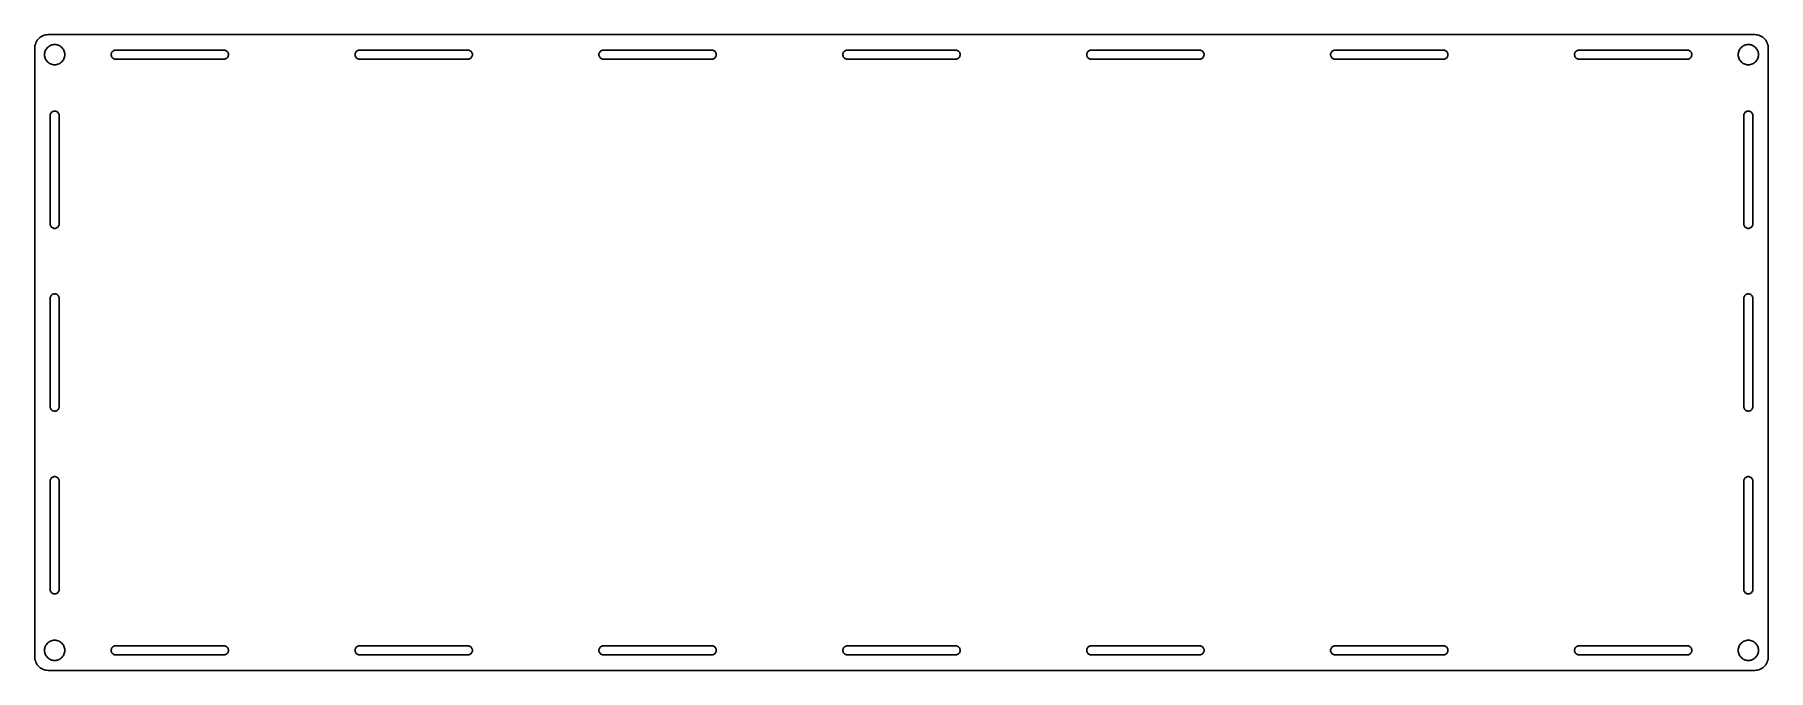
# Model space of a CAD drawing. Header units: metres. Extents: x -320 to 320, y -117 to 117.
import ezdxf

# ---------------------------------------------------------------- set-up
doc = ezdxf.new("R2010")
doc.units = ezdxf.units.M

msp = doc.modelspace()

# ---------------------------------------------------------------- linework, layer by layer
for p, q in [((-318.92, 115.264), (-319.205, 114.825)), ((-318.591, 115.671), (-318.92, 115.264)), ((-318.221, 116.041), (-318.591, 115.671)), ((-317.814, 116.37), (-318.221, 116.041)), ((-317.375, 116.655), (-317.814, 116.37)), ((-316.909, 116.893), (-317.375, 116.655)), ((-316.42, 117.08), (-316.909, 116.893)), ((-315.915, 117.216), (-316.42, 117.08)), ((-315.398, 117.298), (-315.915, 117.216)), ((-314.875, 117.325), (-315.398, 117.298)), ((314.875, 117.325), (-314.875, 117.325)), ((315.398, 117.298), (314.875, 117.325)), ((315.915, 117.216), (315.398, 117.298)), ((316.42, 117.08), (315.915, 117.216)), ((316.909, 116.893), (316.42, 117.08)), ((317.375, 116.655), (316.909, 116.893)), ((317.814, 116.37), (317.375, 116.655)), ((318.221, 116.041), (317.814, 116.37)), ((318.591, 115.671), (318.221, 116.041)), ((318.92, 115.264), (318.591, 115.671)), ((319.205, 114.825), (318.92, 115.264)), ((-319.848, 112.848), (-319.875, 112.325)), ((-319.875, 112.325), (-319.875, -112.325)), ((-319.766, 113.365), (-319.848, 112.848)), ((-319.63, 113.87), (-319.766, 113.365)), ((-319.443, 114.359), (-319.63, 113.87)), ((-319.205, 114.825), (-319.443, 114.359)), ((-316.25, 109.95), (-316.229, 110.342)), ((-316.229, 109.558), (-316.25, 109.95)), ((-316.229, 110.342), (-316.168, 110.73)), ((-316.168, 109.17), (-316.229, 109.558)), ((-316.168, 110.73), (-316.066, 111.109)), ((-316.066, 108.791), (-316.168, 109.17)), ((-316.066, 111.109), (-315.926, 111.475)), ((-315.926, 108.425), (-316.066, 108.791)), ((-315.926, 111.475), (-315.748, 111.825)), ((-315.748, 111.825), (-315.534, 112.154)), ((-315.534, 112.154), (-315.287, 112.459)), ((-315.287, 112.459), (-315.009, 112.737)), ((-315.009, 112.737), (-314.704, 112.984)), ((-314.704, 112.984), (-314.375, 113.198)), ((-314.375, 113.198), (-314.025, 113.376)), ((-314.025, 113.376), (-313.659, 113.516)), ((-313.659, 113.516), (-313.28, 113.618)), ((-313.28, 113.618), (-312.892, 113.679)), ((-312.892, 113.679), (-312.5, 113.7)), ((-312.5, 113.7), (-312.108, 113.679)), ((-312.108, 113.679), (-311.72, 113.618)), ((-311.72, 113.618), (-311.341, 113.516)), ((-311.341, 113.516), (-310.975, 113.376)), ((-310.975, 113.376), (-310.625, 113.198)), ((-310.625, 113.198), (-310.296, 112.984)), ((-310.296, 112.984), (-309.991, 112.737)), ((-309.991, 112.737), (-309.713, 112.459)), ((-309.713, 112.459), (-309.466, 112.154)), ((-309.466, 112.154), (-309.252, 111.825)), ((-309.252, 111.825), (-309.074, 111.475)), ((-309.074, 111.475), (-308.934, 111.109)), ((-308.934, 108.791), (-309.074, 108.425)), ((-308.934, 111.109), (-308.832, 110.73)), ((-308.832, 109.17), (-308.934, 108.791)), ((-308.832, 110.73), (-308.771, 110.342)), ((-308.771, 109.558), (-308.832, 109.17)), ((-308.771, 110.342), (-308.75, 109.95)), ((-308.75, 109.95), (-308.771, 109.558)), ((-291.65, 109.95), (-291.632, 110.196)), ((-291.632, 109.704), (-291.65, 109.95)), ((-291.632, 110.196), (-291.577, 110.436)), ((-291.577, 109.464), (-291.632, 109.704)), ((-291.577, 110.436), (-291.487, 110.666)), ((-291.487, 109.234), (-291.577, 109.464)), ((-291.487, 110.666), (-291.363, 110.879)), ((-291.363, 109.021), (-291.487, 109.234)), ((-291.363, 110.879), (-291.21, 111.072)), ((-291.21, 108.828), (-291.363, 109.021)), ((-291.21, 111.072), (-291.029, 111.24)), ((-291.029, 108.66), (-291.21, 108.828)), ((-291.029, 111.24), (-290.825, 111.379)), ((-290.825, 111.379), (-290.603, 111.486)), ((-290.603, 111.486), (-290.367, 111.559)), ((-290.367, 111.559), (-290.123, 111.595)), ((-290.123, 111.595), (-249.877, 111.595)), ((-249.877, 111.595), (-249.633, 111.559)), ((-249.633, 111.559), (-249.397, 111.486)), ((-249.397, 111.486), (-249.175, 111.379)), ((-249.175, 111.379), (-248.971, 111.24)), ((-248.971, 111.24), (-248.79, 111.072)), ((-248.79, 108.828), (-248.971, 108.66)), ((-248.79, 111.072), (-248.637, 110.879)), ((-248.637, 109.021), (-248.79, 108.828)), ((-248.637, 110.879), (-248.513, 110.666)), ((-248.513, 109.234), (-248.637, 109.021)), ((-248.513, 110.666), (-248.423, 110.436)), ((-248.423, 109.464), (-248.513, 109.234)), ((-248.423, 110.436), (-248.368, 110.196)), ((-248.368, 109.704), (-248.423, 109.464)), ((-248.368, 110.196), (-248.35, 109.95)), ((-248.35, 109.95), (-248.368, 109.704)), ((-201.65, 109.95), (-201.632, 110.196)), ((-201.632, 109.704), (-201.65, 109.95)), ((-201.632, 110.196), (-201.577, 110.436)), ((-201.577, 109.464), (-201.632, 109.704)), ((-201.577, 110.436), (-201.487, 110.666)), ((-201.487, 109.234), (-201.577, 109.464)), ((-201.487, 110.666), (-201.363, 110.879)), ((-201.363, 109.021), (-201.487, 109.234)), ((-201.363, 110.879), (-201.21, 111.072)), ((-201.21, 108.828), (-201.363, 109.021)), ((-201.21, 111.072), (-201.029, 111.24)), ((-201.029, 108.66), (-201.21, 108.828)), ((-201.029, 111.24), (-200.825, 111.379)), ((-200.825, 111.379), (-200.603, 111.486)), ((-200.603, 111.486), (-200.367, 111.559)), ((-200.367, 111.559), (-200.123, 111.595)), ((-200.123, 111.595), (-159.877, 111.595)), ((-159.877, 111.595), (-159.633, 111.559)), ((-159.633, 111.559), (-159.397, 111.486)), ((-159.397, 111.486), (-159.175, 111.379)), ((-159.175, 111.379), (-158.971, 111.24)), ((-158.971, 111.24), (-158.79, 111.072)), ((-158.79, 108.828), (-158.971, 108.66)), ((-158.79, 111.072), (-158.637, 110.879)), ((-158.637, 109.021), (-158.79, 108.828)), ((-158.637, 110.879), (-158.513, 110.666)), ((-158.513, 109.234), (-158.637, 109.021)), ((-158.513, 110.666), (-158.423, 110.436)), ((-158.423, 109.464), (-158.513, 109.234)), ((-158.423, 110.436), (-158.368, 110.196)), ((-158.368, 109.704), (-158.423, 109.464)), ((-158.368, 110.196), (-158.35, 109.95)), ((-158.35, 109.95), (-158.368, 109.704)), ((-111.65, 109.95), (-111.632, 110.196)), ((-111.632, 109.704), (-111.65, 109.95)), ((-111.632, 110.196), (-111.577, 110.436)), ((-111.577, 109.464), (-111.632, 109.704)), ((-111.577, 110.436), (-111.487, 110.666)), ((-111.487, 109.234), (-111.577, 109.464)), ((-111.487, 110.666), (-111.363, 110.879)), ((-111.363, 109.021), (-111.487, 109.234)), ((-111.363, 110.879), (-111.21, 111.072)), ((-111.21, 108.828), (-111.363, 109.021)), ((-111.21, 111.072), (-111.029, 111.24)), ((-111.029, 108.66), (-111.21, 108.828)), ((-111.029, 111.24), (-110.825, 111.379)), ((-110.825, 111.379), (-110.603, 111.486)), ((-110.603, 111.486), (-110.367, 111.559)), ((-110.367, 111.559), (-110.123, 111.595)), ((-110.123, 111.595), (-69.8767, 111.595)), ((-69.8767, 111.595), (-69.6328, 111.559)), ((-69.6328, 111.559), (-69.3972, 111.486)), ((-69.3972, 111.486), (-69.175, 111.379)), ((-69.175, 111.379), (-68.9712, 111.24)), ((-68.9712, 111.24), (-68.7905, 111.072)), ((-68.7905, 108.828), (-68.9712, 108.66)), ((-68.7905, 111.072), (-68.6367, 110.879)), ((-68.6367, 109.021), (-68.7905, 108.828)), ((-68.6367, 110.879), (-68.5134, 110.666)), ((-68.5134, 109.234), (-68.6367, 109.021)), ((-68.5134, 110.666), (-68.4233, 110.436)), ((-68.4233, 109.464), (-68.5134, 109.234)), ((-68.4233, 110.436), (-68.3684, 110.196)), ((-68.3684, 109.704), (-68.4233, 109.464)), ((-68.3684, 110.196), (-68.35, 109.95)), ((-68.35, 109.95), (-68.3684, 109.704)), ((-21.65, 109.95), (-21.6316, 110.196)), ((-21.6316, 109.704), (-21.65, 109.95)), ((-21.6316, 110.196), (-21.5767, 110.436)), ((-21.5767, 109.464), (-21.6316, 109.704)), ((-21.5767, 110.436), (-21.4866, 110.666)), ((-21.4866, 109.234), (-21.5767, 109.464)), ((-21.4866, 110.666), (-21.3633, 110.879)), ((-21.3633, 109.021), (-21.4866, 109.234)), ((-21.3633, 110.879), (-21.2095, 111.072)), ((-21.2095, 108.828), (-21.3633, 109.021)), ((-21.2095, 111.072), (-21.0287, 111.24)), ((-21.0287, 108.66), (-21.2095, 108.828)), ((-21.0287, 111.24), (-20.825, 111.379)), ((-20.825, 111.379), (-20.6028, 111.486)), ((-20.6028, 111.486), (-20.3672, 111.559)), ((-20.3672, 111.559), (-20.1233, 111.595)), ((-20.1233, 111.595), (20.1233, 111.595)), ((20.1233, 111.595), (20.3672, 111.559)), ((20.3672, 111.559), (20.6028, 111.486)), ((20.6028, 111.486), (20.825, 111.379)), ((20.825, 111.379), (21.0287, 111.24)), ((21.0287, 111.24), (21.2095, 111.072)), ((21.2095, 108.828), (21.0287, 108.66)), ((21.2095, 111.072), (21.3633, 110.879)), ((21.3633, 109.021), (21.2095, 108.828)), ((21.3633, 110.879), (21.4866, 110.666)), ((21.4866, 109.234), (21.3633, 109.021)), ((21.4866, 110.666), (21.5767, 110.436)), ((21.5767, 109.464), (21.4866, 109.234)), ((21.5767, 110.436), (21.6316, 110.196)), ((21.6316, 109.704), (21.5767, 109.464)), ((21.6316, 110.196), (21.65, 109.95)), ((21.65, 109.95), (21.6316, 109.704)), ((68.35, 109.95), (68.3684, 110.196)), ((68.3684, 109.704), (68.35, 109.95)), ((68.3684, 110.196), (68.4233, 110.436)), ((68.4233, 109.464), (68.3684, 109.704)), ((68.4233, 110.436), (68.5134, 110.666)), ((68.5134, 109.234), (68.4233, 109.464)), ((68.5134, 110.666), (68.6367, 110.879)), ((68.6367, 109.021), (68.5134, 109.234)), ((68.6367, 110.879), (68.7905, 111.072)), ((68.7905, 108.828), (68.6367, 109.021)), ((68.7905, 111.072), (68.9712, 111.24)), ((68.9712, 108.66), (68.7905, 108.828)), ((68.9712, 111.24), (69.175, 111.379)), ((69.175, 111.379), (69.3972, 111.486)), ((69.3972, 111.486), (69.6328, 111.559)), ((69.6328, 111.559), (69.8767, 111.595)), ((69.8767, 111.595), (110.123, 111.595)), ((110.123, 111.595), (110.367, 111.559)), ((110.367, 111.559), (110.603, 111.486)), ((110.603, 111.486), (110.825, 111.379)), ((110.825, 111.379), (111.029, 111.24)), ((111.029, 111.24), (111.21, 111.072)), ((111.21, 108.828), (111.029, 108.66)), ((111.21, 111.072), (111.363, 110.879)), ((111.363, 109.021), (111.21, 108.828)), ((111.363, 110.879), (111.487, 110.666)), ((111.487, 109.234), (111.363, 109.021)), ((111.487, 110.666), (111.577, 110.436)), ((111.577, 109.464), (111.487, 109.234)), ((111.577, 110.436), (111.632, 110.196)), ((111.632, 109.704), (111.577, 109.464)), ((111.632, 110.196), (111.65, 109.95)), ((111.65, 109.95), (111.632, 109.704)), ((158.35, 109.95), (158.368, 110.196)), ((158.368, 109.704), (158.35, 109.95)), ((158.368, 110.196), (158.423, 110.436)), ((158.423, 109.464), (158.368, 109.704)), ((158.423, 110.436), (158.513, 110.666)), ((158.513, 109.234), (158.423, 109.464)), ((158.513, 110.666), (158.637, 110.879)), ((158.637, 109.021), (158.513, 109.234)), ((158.637, 110.879), (158.79, 111.072)), ((158.79, 108.828), (158.637, 109.021)), ((158.79, 111.072), (158.971, 111.24)), ((158.971, 108.66), (158.79, 108.828)), ((158.971, 111.24), (159.175, 111.379)), ((159.175, 111.379), (159.397, 111.486)), ((159.397, 111.486), (159.633, 111.559)), ((159.633, 111.559), (159.877, 111.595)), ((159.877, 111.595), (200.123, 111.595)), ((200.123, 111.595), (200.367, 111.559)), ((200.367, 111.559), (200.603, 111.486)), ((200.603, 111.486), (200.825, 111.379)), ((200.825, 111.379), (201.029, 111.24)), ((201.029, 111.24), (201.21, 111.072)), ((201.21, 108.828), (201.029, 108.66)), ((201.21, 111.072), (201.363, 110.879)), ((201.363, 109.021), (201.21, 108.828)), ((201.363, 110.879), (201.487, 110.666)), ((201.487, 109.234), (201.363, 109.021)), ((201.487, 110.666), (201.577, 110.436)), ((201.577, 109.464), (201.487, 109.234)), ((201.577, 110.436), (201.632, 110.196)), ((201.632, 109.704), (201.577, 109.464)), ((201.632, 110.196), (201.65, 109.95)), ((201.65, 109.95), (201.632, 109.704)), ((248.35, 109.95), (248.368, 110.196)), ((248.368, 109.704), (248.35, 109.95)), ((248.368, 110.196), (248.423, 110.436)), ((248.423, 109.464), (248.368, 109.704)), ((248.423, 110.436), (248.513, 110.666)), ((248.513, 109.234), (248.423, 109.464)), ((248.513, 110.666), (248.637, 110.879)), ((248.637, 109.021), (248.513, 109.234)), ((248.637, 110.879), (248.79, 111.072)), ((248.79, 108.828), (248.637, 109.021)), ((248.79, 111.072), (248.971, 111.24)), ((248.971, 108.66), (248.79, 108.828)), ((248.971, 111.24), (249.175, 111.379)), ((249.175, 111.379), (249.397, 111.486)), ((249.397, 111.486), (249.633, 111.559)), ((249.633, 111.559), (249.877, 111.595)), ((249.877, 111.595), (290.123, 111.595)), ((290.123, 111.595), (290.367, 111.559)), ((290.367, 111.559), (290.603, 111.486)), ((290.603, 111.486), (290.825, 111.379)), ((290.825, 111.379), (291.029, 111.24)), ((291.029, 111.24), (291.21, 111.072)), ((291.21, 108.828), (291.029, 108.66)), ((291.21, 111.072), (291.363, 110.879)), ((291.363, 109.021), (291.21, 108.828)), ((291.363, 110.879), (291.487, 110.666)), ((291.487, 109.234), (291.363, 109.021)), ((291.487, 110.666), (291.577, 110.436)), ((291.577, 109.464), (291.487, 109.234)), ((291.577, 110.436), (291.632, 110.196)), ((291.632, 109.704), (291.577, 109.464)), ((291.632, 110.196), (291.65, 109.95)), ((291.65, 109.95), (291.632, 109.704)), ((308.75, 109.95), (308.771, 110.342)), ((308.771, 109.558), (308.75, 109.95)), ((308.771, 110.342), (308.832, 110.73)), ((308.832, 109.17), (308.771, 109.558)), ((308.832, 110.73), (308.934, 111.109)), ((308.934, 108.791), (308.832, 109.17)), ((308.934, 111.109), (309.074, 111.475)), ((309.074, 108.425), (308.934, 108.791)), ((309.074, 111.475), (309.252, 111.825)), ((309.252, 111.825), (309.466, 112.154)), ((309.466, 112.154), (309.713, 112.459)), ((309.713, 112.459), (309.991, 112.737)), ((309.991, 112.737), (310.296, 112.984)), ((310.296, 112.984), (310.625, 113.198)), ((310.625, 113.198), (310.975, 113.376)), ((310.975, 113.376), (311.341, 113.516)), ((311.341, 113.516), (311.72, 113.618)), ((311.72, 113.618), (312.108, 113.679)), ((312.108, 113.679), (312.5, 113.7)), ((312.5, 113.7), (312.892, 113.679)), ((312.892, 113.679), (313.28, 113.618)), ((313.28, 113.618), (313.659, 113.516)), ((313.659, 113.516), (314.025, 113.376)), ((314.025, 113.376), (314.375, 113.198)), ((314.375, 113.198), (314.704, 112.984)), ((314.704, 112.984), (315.009, 112.737)), ((315.009, 112.737), (315.287, 112.459)), ((315.287, 112.459), (315.534, 112.154)), ((315.534, 112.154), (315.748, 111.825)), ((315.748, 111.825), (315.926, 111.475)), ((315.926, 111.475), (316.066, 111.109)), ((316.066, 108.791), (315.926, 108.425)), ((316.066, 111.109), (316.168, 110.73)), ((316.168, 109.17), (316.066, 108.791)), ((316.168, 110.73), (316.229, 110.342)), ((316.229, 109.558), (316.168, 109.17)), ((316.229, 110.342), (316.25, 109.95)), ((316.25, 109.95), (316.229, 109.558)), ((319.443, 114.359), (319.205, 114.825)), ((319.63, 113.87), (319.443, 114.359)), ((319.766, 113.365), (319.63, 113.87)), ((319.848, 112.848), (319.766, 113.365)), ((319.875, 112.325), (319.848, 112.848)), ((319.875, -112.325), (319.875, 112.325)), ((-315.748, 108.075), (-315.926, 108.425)), ((-315.534, 107.746), (-315.748, 108.075)), ((-315.287, 107.441), (-315.534, 107.746)), ((-315.009, 107.163), (-315.287, 107.441)), ((-314.704, 106.916), (-315.009, 107.163)), ((-314.375, 106.702), (-314.704, 106.916)), ((-314.025, 106.524), (-314.375, 106.702)), ((-313.659, 106.384), (-314.025, 106.524)), ((-313.28, 106.282), (-313.659, 106.384)), ((-312.892, 106.221), (-313.28, 106.282)), ((-312.5, 106.2), (-312.892, 106.221)), ((-312.108, 106.221), (-312.5, 106.2)), ((-311.72, 106.282), (-312.108, 106.221)), ((-311.341, 106.384), (-311.72, 106.282)), ((-310.975, 106.524), (-311.341, 106.384)), ((-310.625, 106.702), (-310.975, 106.524)), ((-310.296, 106.916), (-310.625, 106.702)), ((-309.991, 107.163), (-310.296, 106.916)), ((-309.713, 107.441), (-309.991, 107.163)), ((-309.466, 107.746), (-309.713, 107.441)), ((-309.252, 108.075), (-309.466, 107.746)), ((-309.074, 108.425), (-309.252, 108.075)), ((-290.825, 108.521), (-291.029, 108.66)), ((-290.603, 108.414), (-290.825, 108.521)), ((-290.367, 108.341), (-290.603, 108.414)), ((-290.123, 108.305), (-290.367, 108.341)), ((-249.877, 108.305), (-290.123, 108.305)), ((-249.633, 108.341), (-249.877, 108.305)), ((-249.397, 108.414), (-249.633, 108.341)), ((-249.175, 108.521), (-249.397, 108.414)), ((-248.971, 108.66), (-249.175, 108.521)), ((-200.825, 108.521), (-201.029, 108.66)), ((-200.603, 108.414), (-200.825, 108.521)), ((-200.367, 108.341), (-200.603, 108.414)), ((-200.123, 108.305), (-200.367, 108.341)), ((-159.877, 108.305), (-200.123, 108.305)), ((-159.633, 108.341), (-159.877, 108.305)), ((-159.397, 108.414), (-159.633, 108.341)), ((-159.175, 108.521), (-159.397, 108.414)), ((-158.971, 108.66), (-159.175, 108.521)), ((-110.825, 108.521), (-111.029, 108.66)), ((-110.603, 108.414), (-110.825, 108.521)), ((-110.367, 108.341), (-110.603, 108.414)), ((-110.123, 108.305), (-110.367, 108.341)), ((-69.8767, 108.305), (-110.123, 108.305)), ((-69.6328, 108.341), (-69.8767, 108.305)), ((-69.3972, 108.414), (-69.6328, 108.341)), ((-69.175, 108.521), (-69.3972, 108.414)), ((-68.9712, 108.66), (-69.175, 108.521)), ((-20.825, 108.521), (-21.0287, 108.66)), ((-20.6028, 108.414), (-20.825, 108.521)), ((-20.3672, 108.341), (-20.6028, 108.414)), ((-20.1233, 108.305), (-20.3672, 108.341)), ((20.1233, 108.305), (-20.1233, 108.305)), ((20.3672, 108.341), (20.1233, 108.305)), ((20.6028, 108.414), (20.3672, 108.341)), ((20.825, 108.521), (20.6028, 108.414)), ((21.0287, 108.66), (20.825, 108.521)), ((69.175, 108.521), (68.9712, 108.66)), ((69.3972, 108.414), (69.175, 108.521)), ((69.6328, 108.341), (69.3972, 108.414)), ((69.8767, 108.305), (69.6328, 108.341)), ((110.123, 108.305), (69.8767, 108.305)), ((110.367, 108.341), (110.123, 108.305)), ((110.603, 108.414), (110.367, 108.341)), ((110.825, 108.521), (110.603, 108.414)), ((111.029, 108.66), (110.825, 108.521)), ((159.175, 108.521), (158.971, 108.66)), ((159.397, 108.414), (159.175, 108.521)), ((159.633, 108.341), (159.397, 108.414)), ((159.877, 108.305), (159.633, 108.341)), ((200.123, 108.305), (159.877, 108.305)), ((200.367, 108.341), (200.123, 108.305)), ((200.603, 108.414), (200.367, 108.341)), ((200.825, 108.521), (200.603, 108.414)), ((201.029, 108.66), (200.825, 108.521)), ((249.175, 108.521), (248.971, 108.66)), ((249.397, 108.414), (249.175, 108.521)), ((249.633, 108.341), (249.397, 108.414)), ((249.877, 108.305), (249.633, 108.341)), ((290.123, 108.305), (249.877, 108.305)), ((290.367, 108.341), (290.123, 108.305)), ((290.603, 108.414), (290.367, 108.341)), ((290.825, 108.521), (290.603, 108.414)), ((291.029, 108.66), (290.825, 108.521)), ((309.252, 108.075), (309.074, 108.425)), ((309.466, 107.746), (309.252, 108.075)), ((309.713, 107.441), (309.466, 107.746)), ((309.991, 107.163), (309.713, 107.441)), ((310.296, 106.916), (309.991, 107.163)), ((310.625, 106.702), (310.296, 106.916)), ((310.975, 106.524), (310.625, 106.702)), ((311.341, 106.384), (310.975, 106.524)), ((311.72, 106.282), (311.341, 106.384)), ((312.108, 106.221), (311.72, 106.282)), ((312.5, 106.2), (312.108, 106.221)), ((312.892, 106.221), (312.5, 106.2)), ((313.28, 106.282), (312.892, 106.221)), ((313.659, 106.384), (313.28, 106.282)), ((314.025, 106.524), (313.659, 106.384)), ((314.375, 106.702), (314.025, 106.524)), ((314.704, 106.916), (314.375, 106.702)), ((315.009, 107.163), (314.704, 106.916)), ((315.287, 107.441), (315.009, 107.163)), ((315.534, 107.746), (315.287, 107.441)), ((315.748, 108.075), (315.534, 107.746)), ((315.926, 108.425), (315.748, 108.075)), ((-314.145, 87.5733), (-314.109, 87.8172)), ((-314.145, 47.3267), (-314.145, 87.5733)), ((-314.109, 87.8172), (-314.036, 88.0528)), ((-314.036, 88.0528), (-313.929, 88.275)), ((-313.929, 88.275), (-313.79, 88.4788)), ((-313.79, 88.4788), (-313.622, 88.6595)), ((-313.622, 88.6595), (-313.429, 88.8133)), ((-313.429, 88.8133), (-313.216, 88.9366)), ((-313.216, 88.9366), (-312.986, 89.0267)), ((-312.986, 89.0267), (-312.746, 89.0816)), ((-312.746, 89.0816), (-312.5, 89.1)), ((-312.5, 89.1), (-312.254, 89.0816)), ((-312.254, 89.0816), (-312.014, 89.0267)), ((-312.014, 89.0267), (-311.784, 88.9366)), ((-311.784, 88.9366), (-311.571, 88.8133)), ((-311.571, 88.8133), (-311.378, 88.6595)), ((-311.378, 88.6595), (-311.21, 88.4788)), ((-311.21, 88.4788), (-311.071, 88.275)), ((-311.071, 88.275), (-310.964, 88.0528)), ((-310.964, 88.0528), (-310.891, 87.8172)), ((-310.891, 87.8172), (-310.855, 87.5733)), ((-310.855, 87.5733), (-310.855, 47.3267)), ((310.855, 87.5733), (310.891, 87.8172)), ((310.855, 47.3267), (310.855, 87.5733)), ((310.891, 87.8172), (310.964, 88.0528)), ((310.964, 88.0528), (311.071, 88.275)), ((311.071, 88.275), (311.21, 88.4788)), ((311.21, 88.4788), (311.378, 88.6595)), ((311.378, 88.6595), (311.571, 88.8133)), ((311.571, 88.8133), (311.784, 88.9366)), ((311.784, 88.9366), (312.014, 89.0267)), ((312.014, 89.0267), (312.254, 89.0816)), ((312.254, 89.0816), (312.5, 89.1)), ((312.5, 89.1), (312.746, 89.0816)), ((312.746, 89.0816), (312.986, 89.0267)), ((312.986, 89.0267), (313.216, 88.9366)), ((313.216, 88.9366), (313.429, 88.8133)), ((313.429, 88.8133), (313.622, 88.6595)), ((313.622, 88.6595), (313.79, 88.4788)), ((313.79, 88.4788), (313.929, 88.275)), ((313.929, 88.275), (314.036, 88.0528)), ((314.036, 88.0528), (314.109, 87.8172)), ((314.109, 87.8172), (314.145, 87.5733)), ((314.145, 87.5733), (314.145, 47.3267)), ((-314.109, 47.0828), (-314.145, 47.3267)), ((-314.036, 46.8472), (-314.109, 47.0828)), ((-313.929, 46.625), (-314.036, 46.8472)), ((-313.79, 46.4212), (-313.929, 46.625)), ((-313.622, 46.2405), (-313.79, 46.4212)), ((-313.429, 46.0867), (-313.622, 46.2405)), ((-313.216, 45.9634), (-313.429, 46.0867)), ((-312.986, 45.8733), (-313.216, 45.9634)), ((-312.746, 45.8184), (-312.986, 45.8733)), ((-312.5, 45.8), (-312.746, 45.8184)), ((-312.254, 45.8184), (-312.5, 45.8)), ((-312.014, 45.8733), (-312.254, 45.8184)), ((-311.784, 45.9634), (-312.014, 45.8733)), ((-311.571, 46.0867), (-311.784, 45.9634)), ((-311.378, 46.2405), (-311.571, 46.0867)), ((-311.21, 46.4212), (-311.378, 46.2405)), ((-311.071, 46.625), (-311.21, 46.4212)), ((-310.964, 46.8472), (-311.071, 46.625)), ((-310.891, 47.0828), (-310.964, 46.8472)), ((-310.855, 47.3267), (-310.891, 47.0828)), ((310.891, 47.0828), (310.855, 47.3267)), ((310.964, 46.8472), (310.891, 47.0828)), ((311.071, 46.625), (310.964, 46.8472)), ((311.21, 46.4212), (311.071, 46.625)), ((311.378, 46.2405), (311.21, 46.4212)), ((311.571, 46.0867), (311.378, 46.2405)), ((311.784, 45.9634), (311.571, 46.0867)), ((312.014, 45.8733), (311.784, 45.9634)), ((312.254, 45.8184), (312.014, 45.8733)), ((312.5, 45.8), (312.254, 45.8184)), ((312.746, 45.8184), (312.5, 45.8)), ((312.986, 45.8733), (312.746, 45.8184)), ((313.216, 45.9634), (312.986, 45.8733)), ((313.429, 46.0867), (313.216, 45.9634)), ((313.622, 46.2405), (313.429, 46.0867)), ((313.79, 46.4212), (313.622, 46.2405)), ((313.929, 46.625), (313.79, 46.4212)), ((314.036, 46.8472), (313.929, 46.625)), ((314.109, 47.0828), (314.036, 46.8472)), ((314.145, 47.3267), (314.109, 47.0828)), ((-314.145, 20.1233), (-314.109, 20.3672)), ((-314.145, -20.1233), (-314.145, 20.1233)), ((-314.109, 20.3672), (-314.036, 20.6028)), ((-314.036, 20.6028), (-313.929, 20.825)), ((-313.929, 20.825), (-313.79, 21.0287)), ((-313.79, 21.0287), (-313.622, 21.2095)), ((-313.622, 21.2095), (-313.429, 21.3633)), ((-313.429, 21.3633), (-313.216, 21.4866)), ((-313.216, 21.4866), (-312.986, 21.5767)), ((-312.986, 21.5767), (-312.746, 21.6316)), ((-312.746, 21.6316), (-312.5, 21.65)), ((-312.5, 21.65), (-312.254, 21.6316)), ((-312.254, 21.6316), (-312.014, 21.5767)), ((-312.014, 21.5767), (-311.784, 21.4866)), ((-311.784, 21.4866), (-311.571, 21.3633)), ((-311.571, 21.3633), (-311.378, 21.2095)), ((-311.378, 21.2095), (-311.21, 21.0287)), ((-311.21, 21.0287), (-311.071, 20.825)), ((-311.071, 20.825), (-310.964, 20.6028)), ((-310.964, 20.6028), (-310.891, 20.3672)), ((-310.891, 20.3672), (-310.855, 20.1233)), ((-310.855, 20.1233), (-310.855, -20.1233)), ((310.855, 20.1233), (310.891, 20.3672)), ((310.855, -20.1233), (310.855, 20.1233)), ((310.891, 20.3672), (310.964, 20.6028)), ((310.964, 20.6028), (311.071, 20.825)), ((311.071, 20.825), (311.21, 21.0287)), ((311.21, 21.0287), (311.378, 21.2095)), ((311.378, 21.2095), (311.571, 21.3633)), ((311.571, 21.3633), (311.784, 21.4866)), ((311.784, 21.4866), (312.014, 21.5767)), ((312.014, 21.5767), (312.254, 21.6316)), ((312.254, 21.6316), (312.5, 21.65)), ((312.5, 21.65), (312.746, 21.6316)), ((312.746, 21.6316), (312.986, 21.5767)), ((312.986, 21.5767), (313.216, 21.4866)), ((313.216, 21.4866), (313.429, 21.3633)), ((313.429, 21.3633), (313.622, 21.2095)), ((313.622, 21.2095), (313.79, 21.0287)), ((313.79, 21.0287), (313.929, 20.825)), ((313.929, 20.825), (314.036, 20.6028)), ((314.036, 20.6028), (314.109, 20.3672)), ((314.109, 20.3672), (314.145, 20.1233)), ((314.145, 20.1233), (314.145, -20.1233)), ((-314.109, -20.3672), (-314.145, -20.1233)), ((-314.036, -20.6028), (-314.109, -20.3672)), ((-313.929, -20.825), (-314.036, -20.6028)), ((-313.79, -21.0287), (-313.929, -20.825)), ((-313.622, -21.2095), (-313.79, -21.0287)), ((-313.429, -21.3633), (-313.622, -21.2095)), ((-313.216, -21.4866), (-313.429, -21.3633)), ((-312.986, -21.5767), (-313.216, -21.4866)), ((-312.746, -21.6316), (-312.986, -21.5767)), ((-312.5, -21.65), (-312.746, -21.6316)), ((-312.254, -21.6316), (-312.5, -21.65)), ((-312.014, -21.5767), (-312.254, -21.6316)), ((-311.784, -21.4866), (-312.014, -21.5767)), ((-311.571, -21.3633), (-311.784, -21.4866)), ((-311.378, -21.2095), (-311.571, -21.3633)), ((-311.21, -21.0287), (-311.378, -21.2095)), ((-311.071, -20.825), (-311.21, -21.0287)), ((-310.964, -20.6028), (-311.071, -20.825)), ((-310.891, -20.3672), (-310.964, -20.6028)), ((-310.855, -20.1233), (-310.891, -20.3672)), ((310.891, -20.3672), (310.855, -20.1233)), ((310.964, -20.6028), (310.891, -20.3672)), ((311.071, -20.825), (310.964, -20.6028)), ((311.21, -21.0287), (311.071, -20.825)), ((311.378, -21.2095), (311.21, -21.0287)), ((311.571, -21.3633), (311.378, -21.2095)), ((311.784, -21.4866), (311.571, -21.3633)), ((312.014, -21.5767), (311.784, -21.4866)), ((312.254, -21.6316), (312.014, -21.5767)), ((312.5, -21.65), (312.254, -21.6316)), ((312.746, -21.6316), (312.5, -21.65)), ((312.986, -21.5767), (312.746, -21.6316)), ((313.216, -21.4866), (312.986, -21.5767)), ((313.429, -21.3633), (313.216, -21.4866)), ((313.622, -21.2095), (313.429, -21.3633)), ((313.79, -21.0287), (313.622, -21.2095)), ((313.929, -20.825), (313.79, -21.0287)), ((314.036, -20.6028), (313.929, -20.825)), ((314.109, -20.3672), (314.036, -20.6028)), ((314.145, -20.1233), (314.109, -20.3672)), ((-314.145, -47.3267), (-314.109, -47.0828)), ((-314.145, -87.5733), (-314.145, -47.3267)), ((-314.109, -47.0828), (-314.036, -46.8472)), ((-314.036, -46.8472), (-313.929, -46.625)), ((-313.929, -46.625), (-313.79, -46.4212)), ((-313.79, -46.4212), (-313.622, -46.2405)), ((-313.622, -46.2405), (-313.429, -46.0867)), ((-313.429, -46.0867), (-313.216, -45.9634)), ((-313.216, -45.9634), (-312.986, -45.8733)), ((-312.986, -45.8733), (-312.746, -45.8184)), ((-312.746, -45.8184), (-312.5, -45.8)), ((-312.5, -45.8), (-312.254, -45.8184)), ((-312.254, -45.8184), (-312.014, -45.8733)), ((-312.014, -45.8733), (-311.784, -45.9634)), ((-311.784, -45.9634), (-311.571, -46.0867)), ((-311.571, -46.0867), (-311.378, -46.2405)), ((-311.378, -46.2405), (-311.21, -46.4212)), ((-311.21, -46.4212), (-311.071, -46.625)), ((-311.071, -46.625), (-310.964, -46.8472)), ((-310.964, -46.8472), (-310.891, -47.0828)), ((-310.891, -47.0828), (-310.855, -47.3267)), ((-310.855, -47.3267), (-310.855, -87.5733)), ((310.855, -47.3267), (310.891, -47.0828)), ((310.855, -87.5733), (310.855, -47.3267)), ((310.891, -47.0828), (310.964, -46.8472)), ((310.964, -46.8472), (311.071, -46.625)), ((311.071, -46.625), (311.21, -46.4212)), ((311.21, -46.4212), (311.378, -46.2405)), ((311.378, -46.2405), (311.571, -46.0867)), ((311.571, -46.0867), (311.784, -45.9634)), ((311.784, -45.9634), (312.014, -45.8733)), ((312.014, -45.8733), (312.254, -45.8184)), ((312.254, -45.8184), (312.5, -45.8)), ((312.5, -45.8), (312.746, -45.8184)), ((312.746, -45.8184), (312.986, -45.8733)), ((312.986, -45.8733), (313.216, -45.9634)), ((313.216, -45.9634), (313.429, -46.0867)), ((313.429, -46.0867), (313.622, -46.2405)), ((313.622, -46.2405), (313.79, -46.4212)), ((313.79, -46.4212), (313.929, -46.625)), ((313.929, -46.625), (314.036, -46.8472)), ((314.036, -46.8472), (314.109, -47.0828)), ((314.109, -47.0828), (314.145, -47.3267)), ((314.145, -47.3267), (314.145, -87.5733)), ((-314.109, -87.8172), (-314.145, -87.5733)), ((-314.036, -88.0528), (-314.109, -87.8172)), ((-313.929, -88.275), (-314.036, -88.0528)), ((-313.79, -88.4788), (-313.929, -88.275)), ((-313.622, -88.6595), (-313.79, -88.4788)), ((-313.429, -88.8133), (-313.622, -88.6595)), ((-313.216, -88.9366), (-313.429, -88.8133)), ((-312.986, -89.0267), (-313.216, -88.9366)), ((-312.746, -89.0816), (-312.986, -89.0267)), ((-312.5, -89.1), (-312.746, -89.0816)), ((-312.254, -89.0816), (-312.5, -89.1)), ((-312.014, -89.0267), (-312.254, -89.0816)), ((-311.784, -88.9366), (-312.014, -89.0267)), ((-311.571, -88.8133), (-311.784, -88.9366)), ((-311.378, -88.6595), (-311.571, -88.8133)), ((-311.21, -88.4788), (-311.378, -88.6595)), ((-311.071, -88.275), (-311.21, -88.4788)), ((-310.964, -88.0528), (-311.071, -88.275)), ((-310.891, -87.8172), (-310.964, -88.0528)), ((-310.855, -87.5733), (-310.891, -87.8172)), ((310.891, -87.8172), (310.855, -87.5733)), ((310.964, -88.0528), (310.891, -87.8172)), ((311.071, -88.275), (310.964, -88.0528)), ((311.21, -88.4788), (311.071, -88.275)), ((311.378, -88.6595), (311.21, -88.4788)), ((311.571, -88.8133), (311.378, -88.6595)), ((311.784, -88.9366), (311.571, -88.8133)), ((312.014, -89.0267), (311.784, -88.9366)), ((312.254, -89.0816), (312.014, -89.0267)), ((312.5, -89.1), (312.254, -89.0816)), ((312.746, -89.0816), (312.5, -89.1)), ((312.986, -89.0267), (312.746, -89.0816)), ((313.216, -88.9366), (312.986, -89.0267)), ((313.429, -88.8133), (313.216, -88.9366)), ((313.622, -88.6595), (313.429, -88.8133)), ((313.79, -88.4788), (313.622, -88.6595)), ((313.929, -88.275), (313.79, -88.4788)), ((314.036, -88.0528), (313.929, -88.275)), ((314.109, -87.8172), (314.036, -88.0528)), ((314.145, -87.5733), (314.109, -87.8172)), ((-316.066, -108.791), (-315.926, -108.425)), ((-315.926, -108.425), (-315.748, -108.075)), ((-315.748, -108.075), (-315.534, -107.746)), ((-315.534, -107.746), (-315.287, -107.441)), ((-315.287, -107.441), (-315.009, -107.163)), ((-315.009, -107.163), (-314.704, -106.916)), ((-314.704, -106.916), (-314.375, -106.702)), ((-314.375, -106.702), (-314.025, -106.524)), ((-314.025, -106.524), (-313.659, -106.384)), ((-313.659, -106.384), (-313.28, -106.282)), ((-313.28, -106.282), (-312.892, -106.221)), ((-312.892, -106.221), (-312.5, -106.2)), ((-312.5, -106.2), (-312.108, -106.221)), ((-312.108, -106.221), (-311.72, -106.282)), ((-311.72, -106.282), (-311.341, -106.384)), ((-311.341, -106.384), (-310.975, -106.524)), ((-310.975, -106.524), (-310.625, -106.702)), ((-310.625, -106.702), (-310.296, -106.916)), ((-310.296, -106.916), (-309.991, -107.163)), ((-309.991, -107.163), (-309.713, -107.441)), ((-309.713, -107.441), (-309.466, -107.746)), ((-309.466, -107.746), (-309.252, -108.075)), ((-309.252, -108.075), (-309.074, -108.425)), ((-309.074, -108.425), (-308.934, -108.791)), ((-291.21, -108.828), (-291.029, -108.66)), ((-291.029, -108.66), (-290.825, -108.521)), ((-290.825, -108.521), (-290.603, -108.414)), ((-290.603, -108.414), (-290.367, -108.341)), ((-290.367, -108.341), (-290.123, -108.305)), ((-290.123, -108.305), (-249.877, -108.305)), ((-249.877, -108.305), (-249.633, -108.341)), ((-249.633, -108.341), (-249.397, -108.414)), ((-249.397, -108.414), (-249.175, -108.521)), ((-249.175, -108.521), (-248.971, -108.66)), ((-248.971, -108.66), (-248.79, -108.828)), ((-201.21, -108.828), (-201.029, -108.66)), ((-201.029, -108.66), (-200.825, -108.521)), ((-200.825, -108.521), (-200.603, -108.414)), ((-200.603, -108.414), (-200.367, -108.341)), ((-200.367, -108.341), (-200.123, -108.305)), ((-200.123, -108.305), (-159.877, -108.305)), ((-159.877, -108.305), (-159.633, -108.341)), ((-159.633, -108.341), (-159.397, -108.414)), ((-159.397, -108.414), (-159.175, -108.521)), ((-159.175, -108.521), (-158.971, -108.66)), ((-158.971, -108.66), (-158.79, -108.828)), ((-111.21, -108.828), (-111.029, -108.66)), ((-111.029, -108.66), (-110.825, -108.521)), ((-110.825, -108.521), (-110.603, -108.414)), ((-110.603, -108.414), (-110.367, -108.341)), ((-110.367, -108.341), (-110.123, -108.305)), ((-110.123, -108.305), (-69.8767, -108.305)), ((-69.8767, -108.305), (-69.6328, -108.341)), ((-69.6328, -108.341), (-69.3972, -108.414)), ((-69.3972, -108.414), (-69.175, -108.521)), ((-69.175, -108.521), (-68.9712, -108.66)), ((-68.9712, -108.66), (-68.7905, -108.828)), ((-21.2095, -108.828), (-21.0287, -108.66)), ((-21.0287, -108.66), (-20.825, -108.521)), ((-20.825, -108.521), (-20.6028, -108.414)), ((-20.6028, -108.414), (-20.3672, -108.341)), ((-20.3672, -108.341), (-20.1233, -108.305)), ((-20.1233, -108.305), (20.1233, -108.305)), ((20.1233, -108.305), (20.3672, -108.341)), ((20.3672, -108.341), (20.6028, -108.414)), ((20.6028, -108.414), (20.825, -108.521)), ((20.825, -108.521), (21.0287, -108.66)), ((21.0287, -108.66), (21.2095, -108.828)), ((68.7905, -108.828), (68.9712, -108.66)), ((68.9712, -108.66), (69.175, -108.521)), ((69.175, -108.521), (69.3972, -108.414)), ((69.3972, -108.414), (69.6328, -108.341)), ((69.6328, -108.341), (69.8767, -108.305)), ((69.8767, -108.305), (110.123, -108.305)), ((110.123, -108.305), (110.367, -108.341)), ((110.367, -108.341), (110.603, -108.414)), ((110.603, -108.414), (110.825, -108.521)), ((110.825, -108.521), (111.029, -108.66)), ((111.029, -108.66), (111.21, -108.828)), ((158.79, -108.828), (158.971, -108.66)), ((158.971, -108.66), (159.175, -108.521)), ((159.175, -108.521), (159.397, -108.414)), ((159.397, -108.414), (159.633, -108.341)), ((159.633, -108.341), (159.877, -108.305)), ((159.877, -108.305), (200.123, -108.305)), ((200.123, -108.305), (200.367, -108.341)), ((200.367, -108.341), (200.603, -108.414)), ((200.603, -108.414), (200.825, -108.521)), ((200.825, -108.521), (201.029, -108.66)), ((201.029, -108.66), (201.21, -108.828)), ((248.79, -108.828), (248.971, -108.66)), ((248.971, -108.66), (249.175, -108.521)), ((249.175, -108.521), (249.397, -108.414)), ((249.397, -108.414), (249.633, -108.341)), ((249.633, -108.341), (249.877, -108.305)), ((249.877, -108.305), (290.123, -108.305)), ((290.123, -108.305), (290.367, -108.341)), ((290.367, -108.341), (290.603, -108.414)), ((290.603, -108.414), (290.825, -108.521)), ((290.825, -108.521), (291.029, -108.66)), ((291.029, -108.66), (291.21, -108.828)), ((308.934, -108.791), (309.074, -108.425)), ((309.074, -108.425), (309.252, -108.075)), ((309.252, -108.075), (309.466, -107.746)), ((309.466, -107.746), (309.713, -107.441)), ((309.713, -107.441), (309.991, -107.163)), ((309.991, -107.163), (310.296, -106.916)), ((310.296, -106.916), (310.625, -106.702)), ((310.625, -106.702), (310.975, -106.524)), ((310.975, -106.524), (311.341, -106.384)), ((311.341, -106.384), (311.72, -106.282)), ((311.72, -106.282), (312.108, -106.221)), ((312.108, -106.221), (312.5, -106.2)), ((312.5, -106.2), (312.892, -106.221)), ((312.892, -106.221), (313.28, -106.282)), ((313.28, -106.282), (313.659, -106.384)), ((313.659, -106.384), (314.025, -106.524)), ((314.025, -106.524), (314.375, -106.702)), ((314.375, -106.702), (314.704, -106.916)), ((314.704, -106.916), (315.009, -107.163)), ((315.009, -107.163), (315.287, -107.441)), ((315.287, -107.441), (315.534, -107.746)), ((315.534, -107.746), (315.748, -108.075)), ((315.748, -108.075), (315.926, -108.425)), ((315.926, -108.425), (316.066, -108.791)), ((-319.875, -112.325), (-319.848, -112.848)), ((-319.848, -112.848), (-319.766, -113.365)), ((-319.766, -113.365), (-319.63, -113.87)), ((-319.63, -113.87), (-319.443, -114.359)), ((-319.443, -114.359), (-319.205, -114.825)), ((-319.205, -114.825), (-318.92, -115.264)), ((-316.25, -109.95), (-316.229, -109.558)), ((-316.229, -110.342), (-316.25, -109.95)), ((-316.229, -109.558), (-316.168, -109.17)), ((-316.168, -110.73), (-316.229, -110.342)), ((-316.168, -109.17), (-316.066, -108.791)), ((-316.066, -111.109), (-316.168, -110.73)), ((-315.926, -111.475), (-316.066, -111.109)), ((-315.748, -111.825), (-315.926, -111.475)), ((-315.534, -112.154), (-315.748, -111.825)), ((-315.287, -112.459), (-315.534, -112.154)), ((-315.009, -112.737), (-315.287, -112.459)), ((-314.704, -112.984), (-315.009, -112.737)), ((-314.375, -113.198), (-314.704, -112.984)), ((-314.025, -113.376), (-314.375, -113.198)), ((-313.659, -113.516), (-314.025, -113.376)), ((-313.28, -113.618), (-313.659, -113.516)), ((-312.892, -113.679), (-313.28, -113.618)), ((-312.5, -113.7), (-312.892, -113.679)), ((-312.108, -113.679), (-312.5, -113.7)), ((-311.72, -113.618), (-312.108, -113.679)), ((-311.341, -113.516), (-311.72, -113.618)), ((-310.975, -113.376), (-311.341, -113.516)), ((-310.625, -113.198), (-310.975, -113.376)), ((-310.296, -112.984), (-310.625, -113.198)), ((-309.991, -112.737), (-310.296, -112.984)), ((-309.713, -112.459), (-309.991, -112.737)), ((-309.466, -112.154), (-309.713, -112.459)), ((-309.252, -111.825), (-309.466, -112.154)), ((-309.074, -111.475), (-309.252, -111.825)), ((-308.934, -111.109), (-309.074, -111.475)), ((-308.934, -108.791), (-308.832, -109.17)), ((-308.832, -110.73), (-308.934, -111.109)), ((-308.832, -109.17), (-308.771, -109.558)), ((-308.771, -110.342), (-308.832, -110.73)), ((-308.771, -109.558), (-308.75, -109.95)), ((-308.75, -109.95), (-308.771, -110.342)), ((-291.65, -109.95), (-291.632, -109.704)), ((-291.632, -110.196), (-291.65, -109.95)), ((-291.632, -109.704), (-291.577, -109.464)), ((-291.577, -110.436), (-291.632, -110.196)), ((-291.577, -109.464), (-291.487, -109.234)), ((-291.487, -110.666), (-291.577, -110.436)), ((-291.487, -109.234), (-291.363, -109.021)), ((-291.363, -110.879), (-291.487, -110.666)), ((-291.363, -109.021), (-291.21, -108.828)), ((-291.21, -111.072), (-291.363, -110.879)), ((-291.029, -111.24), (-291.21, -111.072)), ((-290.825, -111.379), (-291.029, -111.24)), ((-290.603, -111.486), (-290.825, -111.379)), ((-290.367, -111.559), (-290.603, -111.486)), ((-290.123, -111.595), (-290.367, -111.559)), ((-249.877, -111.595), (-290.123, -111.595)), ((-249.633, -111.559), (-249.877, -111.595)), ((-249.397, -111.486), (-249.633, -111.559)), ((-249.175, -111.379), (-249.397, -111.486)), ((-248.971, -111.24), (-249.175, -111.379)), ((-248.79, -111.072), (-248.971, -111.24)), ((-248.79, -108.828), (-248.637, -109.021)), ((-248.637, -110.879), (-248.79, -111.072)), ((-248.637, -109.021), (-248.513, -109.234)), ((-248.513, -110.666), (-248.637, -110.879)), ((-248.513, -109.234), (-248.423, -109.464)), ((-248.423, -110.436), (-248.513, -110.666)), ((-248.423, -109.464), (-248.368, -109.704)), ((-248.368, -110.196), (-248.423, -110.436)), ((-248.368, -109.704), (-248.35, -109.95)), ((-248.35, -109.95), (-248.368, -110.196)), ((-201.65, -109.95), (-201.632, -109.704)), ((-201.632, -110.196), (-201.65, -109.95)), ((-201.632, -109.704), (-201.577, -109.464)), ((-201.577, -110.436), (-201.632, -110.196)), ((-201.577, -109.464), (-201.487, -109.234)), ((-201.487, -110.666), (-201.577, -110.436)), ((-201.487, -109.234), (-201.363, -109.021)), ((-201.363, -110.879), (-201.487, -110.666)), ((-201.363, -109.021), (-201.21, -108.828)), ((-201.21, -111.072), (-201.363, -110.879)), ((-201.029, -111.24), (-201.21, -111.072)), ((-200.825, -111.379), (-201.029, -111.24)), ((-200.603, -111.486), (-200.825, -111.379)), ((-200.367, -111.559), (-200.603, -111.486)), ((-200.123, -111.595), (-200.367, -111.559)), ((-159.877, -111.595), (-200.123, -111.595)), ((-159.633, -111.559), (-159.877, -111.595)), ((-159.397, -111.486), (-159.633, -111.559)), ((-159.175, -111.379), (-159.397, -111.486)), ((-158.971, -111.24), (-159.175, -111.379)), ((-158.79, -111.072), (-158.971, -111.24)), ((-158.79, -108.828), (-158.637, -109.021)), ((-158.637, -110.879), (-158.79, -111.072)), ((-158.637, -109.021), (-158.513, -109.234)), ((-158.513, -110.666), (-158.637, -110.879)), ((-158.513, -109.234), (-158.423, -109.464)), ((-158.423, -110.436), (-158.513, -110.666)), ((-158.423, -109.464), (-158.368, -109.704)), ((-158.368, -110.196), (-158.423, -110.436)), ((-158.368, -109.704), (-158.35, -109.95)), ((-158.35, -109.95), (-158.368, -110.196)), ((-111.65, -109.95), (-111.632, -109.704)), ((-111.632, -110.196), (-111.65, -109.95)), ((-111.632, -109.704), (-111.577, -109.464)), ((-111.577, -110.436), (-111.632, -110.196)), ((-111.577, -109.464), (-111.487, -109.234)), ((-111.487, -110.666), (-111.577, -110.436)), ((-111.487, -109.234), (-111.363, -109.021)), ((-111.363, -110.879), (-111.487, -110.666)), ((-111.363, -109.021), (-111.21, -108.828)), ((-111.21, -111.072), (-111.363, -110.879)), ((-111.029, -111.24), (-111.21, -111.072)), ((-110.825, -111.379), (-111.029, -111.24)), ((-110.603, -111.486), (-110.825, -111.379)), ((-110.367, -111.559), (-110.603, -111.486)), ((-110.123, -111.595), (-110.367, -111.559)), ((-69.8767, -111.595), (-110.123, -111.595)), ((-69.6328, -111.559), (-69.8767, -111.595)), ((-69.3972, -111.486), (-69.6328, -111.559)), ((-69.175, -111.379), (-69.3972, -111.486)), ((-68.9712, -111.24), (-69.175, -111.379)), ((-68.7905, -111.072), (-68.9712, -111.24)), ((-68.7905, -108.828), (-68.6367, -109.021)), ((-68.6367, -110.879), (-68.7905, -111.072)), ((-68.6367, -109.021), (-68.5134, -109.234)), ((-68.5134, -110.666), (-68.6367, -110.879)), ((-68.5134, -109.234), (-68.4233, -109.464)), ((-68.4233, -110.436), (-68.5134, -110.666)), ((-68.4233, -109.464), (-68.3684, -109.704)), ((-68.3684, -110.196), (-68.4233, -110.436)), ((-68.3684, -109.704), (-68.35, -109.95)), ((-68.35, -109.95), (-68.3684, -110.196)), ((-21.65, -109.95), (-21.6316, -109.704)), ((-21.6316, -110.196), (-21.65, -109.95)), ((-21.6316, -109.704), (-21.5767, -109.464)), ((-21.5767, -110.436), (-21.6316, -110.196)), ((-21.5767, -109.464), (-21.4866, -109.234)), ((-21.4866, -110.666), (-21.5767, -110.436)), ((-21.4866, -109.234), (-21.3633, -109.021)), ((-21.3633, -110.879), (-21.4866, -110.666)), ((-21.3633, -109.021), (-21.2095, -108.828)), ((-21.2095, -111.072), (-21.3633, -110.879)), ((-21.0287, -111.24), (-21.2095, -111.072)), ((-20.825, -111.379), (-21.0287, -111.24)), ((-20.6028, -111.486), (-20.825, -111.379)), ((-20.3672, -111.559), (-20.6028, -111.486)), ((-20.1233, -111.595), (-20.3672, -111.559)), ((20.1233, -111.595), (-20.1233, -111.595)), ((20.3672, -111.559), (20.1233, -111.595)), ((20.6028, -111.486), (20.3672, -111.559)), ((20.825, -111.379), (20.6028, -111.486)), ((21.0287, -111.24), (20.825, -111.379)), ((21.2095, -111.072), (21.0287, -111.24)), ((21.2095, -108.828), (21.3633, -109.021)), ((21.3633, -110.879), (21.2095, -111.072)), ((21.3633, -109.021), (21.4866, -109.234)), ((21.4866, -110.666), (21.3633, -110.879)), ((21.4866, -109.234), (21.5767, -109.464)), ((21.5767, -110.436), (21.4866, -110.666)), ((21.5767, -109.464), (21.6316, -109.704)), ((21.6316, -110.196), (21.5767, -110.436)), ((21.6316, -109.704), (21.65, -109.95)), ((21.65, -109.95), (21.6316, -110.196)), ((68.35, -109.95), (68.3684, -109.704)), ((68.3684, -110.196), (68.35, -109.95)), ((68.3684, -109.704), (68.4233, -109.464)), ((68.4233, -110.436), (68.3684, -110.196)), ((68.4233, -109.464), (68.5134, -109.234)), ((68.5134, -110.666), (68.4233, -110.436)), ((68.5134, -109.234), (68.6367, -109.021)), ((68.6367, -110.879), (68.5134, -110.666)), ((68.6367, -109.021), (68.7905, -108.828)), ((68.7905, -111.072), (68.6367, -110.879)), ((68.9712, -111.24), (68.7905, -111.072)), ((69.175, -111.379), (68.9712, -111.24)), ((69.3972, -111.486), (69.175, -111.379)), ((69.6328, -111.559), (69.3972, -111.486)), ((69.8767, -111.595), (69.6328, -111.559)), ((110.123, -111.595), (69.8767, -111.595)), ((110.367, -111.559), (110.123, -111.595)), ((110.603, -111.486), (110.367, -111.559)), ((110.825, -111.379), (110.603, -111.486)), ((111.029, -111.24), (110.825, -111.379)), ((111.21, -111.072), (111.029, -111.24)), ((111.21, -108.828), (111.363, -109.021)), ((111.363, -110.879), (111.21, -111.072)), ((111.363, -109.021), (111.487, -109.234)), ((111.487, -110.666), (111.363, -110.879)), ((111.487, -109.234), (111.577, -109.464)), ((111.577, -110.436), (111.487, -110.666)), ((111.577, -109.464), (111.632, -109.704)), ((111.632, -110.196), (111.577, -110.436)), ((111.632, -109.704), (111.65, -109.95)), ((111.65, -109.95), (111.632, -110.196)), ((158.35, -109.95), (158.368, -109.704)), ((158.368, -110.196), (158.35, -109.95)), ((158.368, -109.704), (158.423, -109.464)), ((158.423, -110.436), (158.368, -110.196)), ((158.423, -109.464), (158.513, -109.234)), ((158.513, -110.666), (158.423, -110.436)), ((158.513, -109.234), (158.637, -109.021)), ((158.637, -110.879), (158.513, -110.666)), ((158.637, -109.021), (158.79, -108.828)), ((158.79, -111.072), (158.637, -110.879)), ((158.971, -111.24), (158.79, -111.072)), ((159.175, -111.379), (158.971, -111.24)), ((159.397, -111.486), (159.175, -111.379)), ((159.633, -111.559), (159.397, -111.486)), ((159.877, -111.595), (159.633, -111.559)), ((200.123, -111.595), (159.877, -111.595)), ((200.367, -111.559), (200.123, -111.595)), ((200.603, -111.486), (200.367, -111.559)), ((200.825, -111.379), (200.603, -111.486)), ((201.029, -111.24), (200.825, -111.379)), ((201.21, -111.072), (201.029, -111.24)), ((201.21, -108.828), (201.363, -109.021)), ((201.363, -110.879), (201.21, -111.072)), ((201.363, -109.021), (201.487, -109.234)), ((201.487, -110.666), (201.363, -110.879)), ((201.487, -109.234), (201.577, -109.464)), ((201.577, -110.436), (201.487, -110.666)), ((201.577, -109.464), (201.632, -109.704)), ((201.632, -110.196), (201.577, -110.436)), ((201.632, -109.704), (201.65, -109.95)), ((201.65, -109.95), (201.632, -110.196)), ((248.35, -109.95), (248.368, -109.704)), ((248.368, -110.196), (248.35, -109.95)), ((248.368, -109.704), (248.423, -109.464)), ((248.423, -110.436), (248.368, -110.196)), ((248.423, -109.464), (248.513, -109.234)), ((248.513, -110.666), (248.423, -110.436)), ((248.513, -109.234), (248.637, -109.021)), ((248.637, -110.879), (248.513, -110.666)), ((248.637, -109.021), (248.79, -108.828)), ((248.79, -111.072), (248.637, -110.879)), ((248.971, -111.24), (248.79, -111.072)), ((249.175, -111.379), (248.971, -111.24)), ((249.397, -111.486), (249.175, -111.379)), ((249.633, -111.559), (249.397, -111.486)), ((249.877, -111.595), (249.633, -111.559)), ((290.123, -111.595), (249.877, -111.595)), ((290.367, -111.559), (290.123, -111.595)), ((290.603, -111.486), (290.367, -111.559)), ((290.825, -111.379), (290.603, -111.486)), ((291.029, -111.24), (290.825, -111.379)), ((291.21, -111.072), (291.029, -111.24)), ((291.21, -108.828), (291.363, -109.021)), ((291.363, -110.879), (291.21, -111.072)), ((291.363, -109.021), (291.487, -109.234)), ((291.487, -110.666), (291.363, -110.879)), ((291.487, -109.234), (291.577, -109.464)), ((291.577, -110.436), (291.487, -110.666)), ((291.577, -109.464), (291.632, -109.704)), ((291.632, -110.196), (291.577, -110.436)), ((291.632, -109.704), (291.65, -109.95)), ((291.65, -109.95), (291.632, -110.196)), ((308.75, -109.95), (308.771, -109.558)), ((308.771, -110.342), (308.75, -109.95)), ((308.771, -109.558), (308.832, -109.17)), ((308.832, -110.73), (308.771, -110.342)), ((308.832, -109.17), (308.934, -108.791)), ((308.934, -111.109), (308.832, -110.73)), ((309.074, -111.475), (308.934, -111.109)), ((309.252, -111.825), (309.074, -111.475)), ((309.466, -112.154), (309.252, -111.825)), ((309.713, -112.459), (309.466, -112.154)), ((309.991, -112.737), (309.713, -112.459)), ((310.296, -112.984), (309.991, -112.737)), ((310.625, -113.198), (310.296, -112.984)), ((310.975, -113.376), (310.625, -113.198)), ((311.341, -113.516), (310.975, -113.376)), ((311.72, -113.618), (311.341, -113.516)), ((312.108, -113.679), (311.72, -113.618)), ((312.5, -113.7), (312.108, -113.679)), ((312.892, -113.679), (312.5, -113.7)), ((313.28, -113.618), (312.892, -113.679)), ((313.659, -113.516), (313.28, -113.618)), ((314.025, -113.376), (313.659, -113.516)), ((314.375, -113.198), (314.025, -113.376)), ((314.704, -112.984), (314.375, -113.198)), ((315.009, -112.737), (314.704, -112.984)), ((315.287, -112.459), (315.009, -112.737)), ((315.534, -112.154), (315.287, -112.459)), ((315.748, -111.825), (315.534, -112.154)), ((315.926, -111.475), (315.748, -111.825)), ((316.066, -111.109), (315.926, -111.475)), ((316.066, -108.791), (316.168, -109.17)), ((316.168, -110.73), (316.066, -111.109)), ((316.168, -109.17), (316.229, -109.558)), ((316.229, -110.342), (316.168, -110.73)), ((316.229, -109.558), (316.25, -109.95)), ((316.25, -109.95), (316.229, -110.342)), ((318.92, -115.264), (319.205, -114.825)), ((319.205, -114.825), (319.443, -114.359)), ((319.443, -114.359), (319.63, -113.87)), ((319.63, -113.87), (319.766, -113.365)), ((319.766, -113.365), (319.848, -112.848)), ((319.848, -112.848), (319.875, -112.325)), ((-318.92, -115.264), (-318.591, -115.671)), ((-318.591, -115.671), (-318.221, -116.041)), ((-318.221, -116.041), (-317.814, -116.37)), ((-317.814, -116.37), (-317.375, -116.655)), ((-317.375, -116.655), (-316.909, -116.893)), ((-316.909, -116.893), (-316.42, -117.08)), ((-316.42, -117.08), (-315.915, -117.216)), ((-315.915, -117.216), (-315.398, -117.298)), ((-315.398, -117.298), (-314.875, -117.325)), ((-314.875, -117.325), (314.875, -117.325)), ((314.875, -117.325), (315.398, -117.298)), ((315.398, -117.298), (315.915, -117.216)), ((315.915, -117.216), (316.42, -117.08)), ((316.42, -117.08), (316.909, -116.893)), ((316.909, -116.893), (317.375, -116.655)), ((317.375, -116.655), (317.814, -116.37)), ((317.814, -116.37), (318.221, -116.041)), ((318.221, -116.041), (318.591, -115.671)), ((318.591, -115.671), (318.92, -115.264))]:
    msp.add_line(p, q)

doc.saveas('drawing.dxf')
